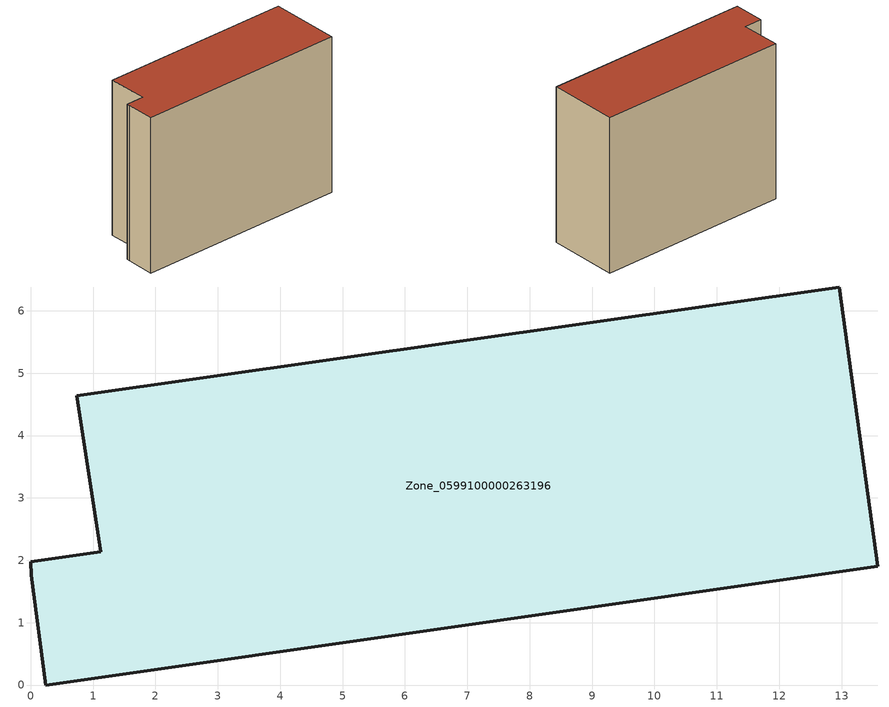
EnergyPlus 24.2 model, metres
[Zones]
Zone_0599100000263196
 floor ground (C_G): 13.58,1.9 0.24,0 0.01,1.76 0,1.98 1.12,2.14 0.74,4.64 12.96,6.38 z0
 wall outside (C_F): 0.24,0 13.58,1.9 12.96,6.38 0.74,4.64 1.12,2.14 0,1.98 0.01,1.76 0.24,0 z0:10.02
 roof outside (C_R): 0.01,1.76 0.24,0 13.58,1.9 12.96,6.38 0.74,4.64 1.12,2.14 0,1.98 z10.02
[BUILDING]
Pand.0599100000263196: North Axis=0; Terrain=City; Loads Convergence Tolerance Value=0.04; Temperature Convergence Tolerance Value=0.4; Solar Distribution=FullExterior; Maximum Number of Warmup Days=25; Minimum Number of Warmup Days=1
[Site:Location]
Rotterdam.The.Hague.AP_ZH_NLD Design_Conditions: Latitude=51.96; Longitude=4.45; Time Zone=1; Elevation=-4.5
[SITE:GROUNDTEMPERATURE:BUILDINGSURFACE]
18, 18, 18, 18, 18, 18, 18, 18, 18, 18, 18, 18
[MATERIAL] Thermal Absorptance=0.9; Solar Absorptance=0.7; Visible Absorptance=0.7
Name | Roughness | Thickness | Conductivity | Density | Specific Heat
G.TI.1946 | MediumSmooth | 0.15 | 1 | 540 | 1210
F.TI.1946 | Rough | 0.3 | 0.857143 | 1920 | 840
R.TI.1946 | MediumRough | 0.2 | 0.1 | 1500 | 1000
[CONSTRUCTION]
C_G: G.TI.1946
C_F: F.TI.1946
C_R: R.TI.1946
[ZONE]
Zone_0599100000263196: Type=1; Multiplier=1; Ceiling Height=Autocalculate; Volume=Autocalculate; Floor Area=autocalculate; Part of Total Floor Area=Yes
[ZONEINFILTRATION:DESIGNFLOWRATE]
Infil_Zone_0599100000263196: Zone or ZoneList or Space or SpaceList=Zone_0599100000263196; Schedule=AlwaysOn; Design Flow Rate Calculation Method=Flow/Area; Flow Rate per Floor Area=0.003; Constant Term Coefficient=1; Temperature Term Coefficient=0; Velocity Term Coefficient=0; Velocity Squared Term Coefficient=0
[HVACTEMPLATE:ZONE:IDEALLOADSAIRSYSTEM]
Zone_0599100000263196: Maximum Heating Supply Air Temperature=50; Minimum Cooling Supply Air Temperature=13; Maximum Heating Supply Air Humidity Ratio=0.0156; Minimum Cooling Supply Air Humidity Ratio=0.0077; Heating Limit=NoLimit; Cooling Limit=NoLimit; Dehumidification Control Type=ConstantSensibleHeatRatio; Cooling Sensible Heat Ratio=0.7; Dehumidification Setpoint=60; Humidification Control Type=None; Humidification Setpoint=30; Outdoor Air Method=None; Outdoor Air Flow Rate per Person=0.00944; Outdoor Air Flow Rate per Zone Floor Area=0; Outdoor Air Flow Rate per Zone=0; Demand Controlled Ventilation Type=None; Outdoor Air Economizer Type=NoEconomizer; Heat Recovery Type=None; Sensible Heat Recovery Effectiveness=0.7; Latent Heat Recovery Effectiveness=0.65
[ZONECONTROL:THERMOSTAT]
ThermostatControl_Zone_0599100000263196: Zone or ZoneList=Zone_0599100000263196; Control Type Schedule=DualSetpointControlType; Control 1=Thermostat_Zone_0599100000263196; Temperature Difference Between Cutout And Setpoint=0
[THERMOSTATSETPOINT:DUALSETPOINT]
Thermostat_Zone_0599100000263196: Heating Setpoint Temperature Schedule=HeatingSetpoint_Zone_0599100000263196; Cooling Setpoint Temperature Schedule=CoolingSetpoint_Zone_0599100000263196
[SCHEDULE:COMPACT]
HeatingSetpoint_Zone_0599100000263196: Through: 12/31, For: AllDays, Until: 24:00, 21
CoolingSetpoint_Zone_0599100000263196: Through: 12/31, For: AllDays, Until: 24:00, 24
DualSetpointControlType: Through: 12/31, For: AllDays, Until: 24:00, 4
AlwaysOn: Through: 12/31, For: AllDays, Until: 24:00, 1
